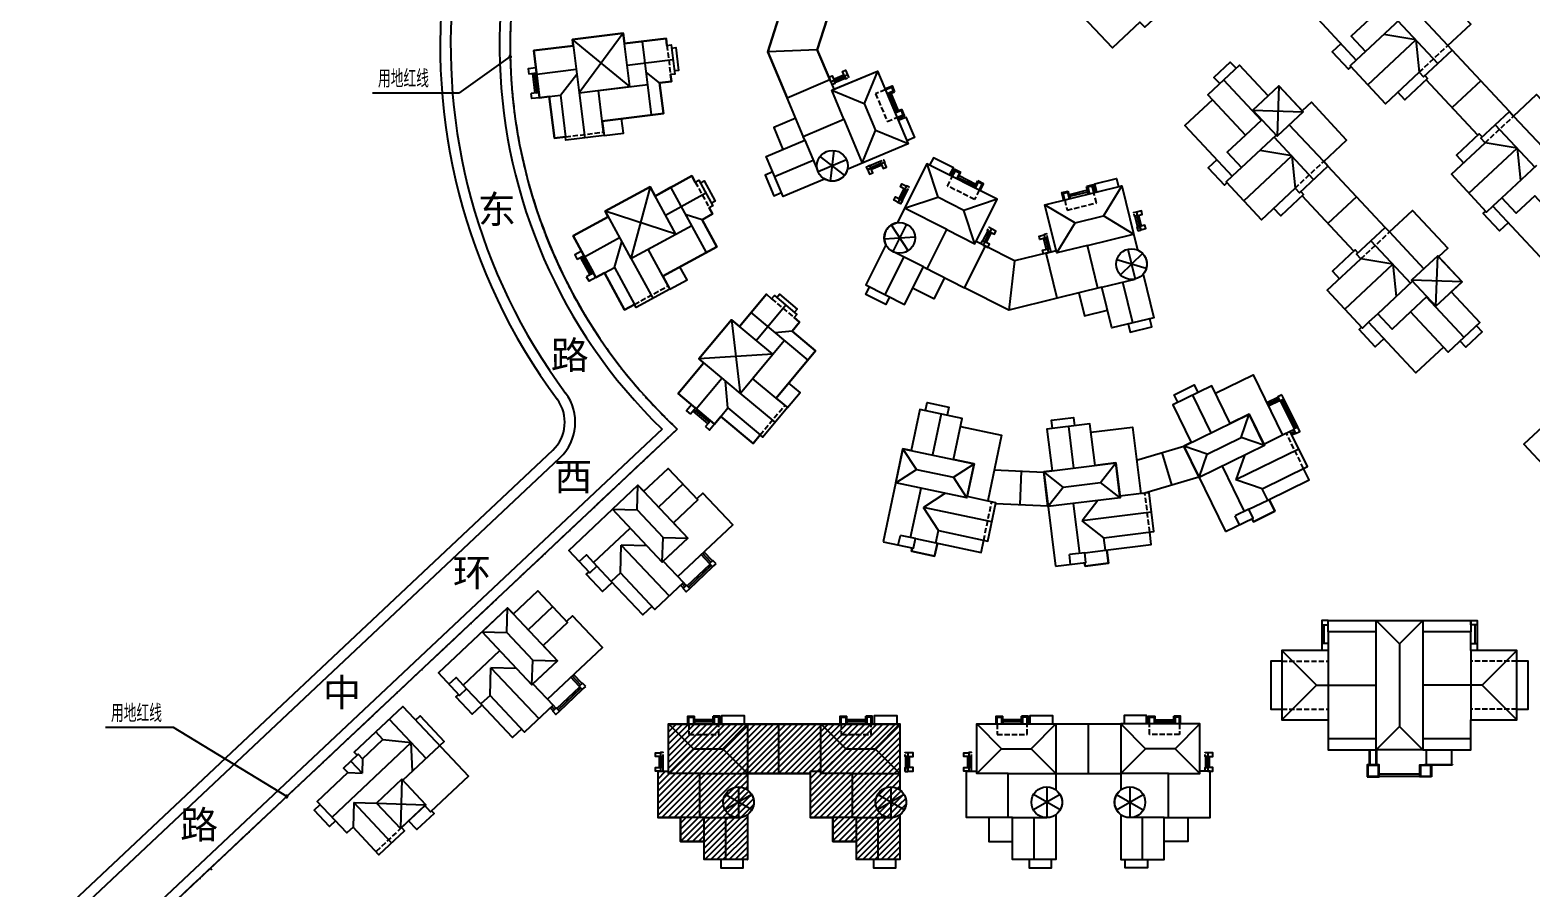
# Model space of a CAD drawing. Extents: x -34815 to 81416, y -425322 to 67478.
# Drawn here: x 878 to 3537, y -247275 to -245754 of the extents above; entities that cross this region are included whole.
import ezdxf

# ---------------------------------------------------------------- set-up
doc = ezdxf.new("R2010")
doc.units = 0
doc.header["$LTSCALE"] = 1000
doc.header["$MEASUREMENT"] = 0
doc.linetypes.add('DASH', pattern=[0.35, 0.25, -0.1])
doc.linetypes.add('DOTE', pattern=[2.42, 2, -0.2, 0.02, -0.2])
doc.layers.add('WALL', color=2, linetype='Continuous', lineweight=25)
doc.layers.add('坯担层', color=7, linetype='Continuous')
doc.styles.add('_TCH_DIM', font='SIMPLEX', dxfattribs={"bigfont": 'GBCBIG'})
doc.styles.add('宋体', font='', dxfattribs={"width": 0.666667})
doc.styles.get('宋体').set_extended_font_data('SimSun')

# ---------------------------------------------------------------- blocks, each defined once
blk = doc.blocks.new('jhjuuoiuo')
at = {"color": 9, "linetype": 'Continuous'}
for p, q in [((258461, 412042), (251125, 406834)), ((251125, 406834), (238761, 406834)), ((280205, 358737), (186885, 271013)), ((282367, 358774), (190174, 272057)), ((164271, 259360), (265568, 354650)), ((164555, 261687), (264540, 355743)), ((210303, 316067), (200571, 316067)), ((226494, 306219), (210303, 316067)), ((215569, 295939), (215794, 295700))]:
    blk.add_line(p, q, dxfattribs=at)
at = {"color": 1, "linetype": 'DOTE', "ltscale": 2}
blk.add_line((179160, 261687), (282367, 358774), dxfattribs=at)
at = {"color": 9, "linetype": 'Continuous'}
for centre, radius, start, end in [((333443, 413686), 85000, 129.54374, 216.58302), ((333443, 413686), 83500, 132.37273, 216.58302), ((333431, 413690), 74988, 134.50457, 227.08205), ((333458, 413679), 76515, 137.9494, 225.89447), ((258461, 412042), 150, 35.37446, 215.37446), ((258461, 412042), 150, 215.37446, 35.37446), ((332916, 413273), 74339, 199.74021, 209.08377), ((260772, 359749), 5500, 313.25, 36.58302), ((260772, 359749), 7000, 313.25, 36.58302), ((226494, 306219), 150, 148.68954, 328.68954), ((226494, 306219), 150, 328.68954, 148.68954)]:
    blk.add_arc(centre, radius, start, end, dxfattribs=at)
at = {"color": 1, "linetype": 'DOTE', "ltscale": 2}
for centre, radius, start, end in [((333031, 413772), 74579, 156.63627, 180.31177), ((332645, 413560), 74192, 180.15001, 197.61149), ((328612, 411871), 69838, 197.29172, 203.83922), ((333289, 413571), 74804, 203.58197, 227.09894)]:
    blk.add_arc(centre, radius, start, end, dxfattribs=at)
at = {"layer": 'WALL', "color": 5}
for p, q in [((297458, 419481), (295304, 412716)), ((303795, 417464), (302385, 413035)), ((302385, 413035), (295304, 412716)), ((295304, 412716), (298058, 406172)), ((302385, 413035), (304187, 408751)), ((306259, 409242), (305976, 409915)), ((310991, 409985), (309095, 405337)), ((262230, 409691), (261129, 409555)), ((262230, 409691), (262572, 406912)), ((306185, 409417), (304710, 408797)), ((306290, 409169), (304815, 408548)), ((306394, 408920), (304920, 408299)), ((262572, 406912), (261470, 406776)), ((304446, 407232), (309095, 405337)), ((312426, 406575), (313449, 407005)), ((313473, 404086), (314496, 404517)), ((308828, 396816), (310724, 401465)), ((315373, 399570), (310724, 401465)), ((311397, 397029), (309922, 396409)), ((311501, 396780), (310027, 396160)), ((311606, 396531), (310131, 395911)), ((311533, 396707), (311816, 396034)), ((318043, 396711), (319619, 391945)), ((322420, 394509), (322919, 395501)), ((314756, 393160), (314037, 391731)), ((314926, 393074), (314274, 393403)), ((314997, 393038), (314278, 391609)), ((315239, 392917), (314519, 391488)), ((324832, 393296), (325331, 394287)), ((338554, 391739), (338290, 392817)), ((341177, 392382), (340913, 393460)), ((345936, 393548), (343333, 389255)), ((314852, 390369), (319619, 391945)), ((328138, 391633), (323371, 390057)), ((334961, 390859), (339253, 388255)), ((324946, 385290), (323371, 390057)), ((347626, 386652), (343333, 389255)), ((347820, 389222), (348200, 387668)), ((348082, 389286), (348463, 387732)), ((348160, 389305), (348869, 389479)), ((348344, 389350), (348725, 387796)), ((326762, 387119), (326043, 385690)), ((327003, 386998), (326284, 385569)), ((327245, 386876), (326526, 385447)), ((327075, 386962), (327727, 386634)), ((336650, 383963), (339253, 388255)), ((334950, 386069), (334241, 385895)), ((334766, 386023), (335146, 384469)), ((335028, 386088), (335409, 384534)), ((335290, 386152), (335671, 384598)), ((269032, 383559), (268057, 383028)), ((269032, 383559), (270372, 381101)), ((270372, 381101), (269397, 380570)), ((368290, 363299), (366700, 362522)), ((368408, 363057), (366818, 362279)), ((368527, 362814), (366937, 362037)), ((370638, 358793), (368659, 362840)), ((370880, 358911), (368902, 362958)), ((371123, 359030), (369144, 363077)), ((284968, 361762), (284257, 360909)), ((284968, 361762), (287118, 359968)), ((287118, 359968), (286407, 359116)), ((370547, 358682), (370035, 358431)), ((370158, 358180), (370670, 358430)), ((370547, 358682), (370789, 358187)), ((370277, 357937), (370789, 358187)), ((274231, 338223), (274352, 342181)), ((274352, 342181), (281204, 334898)), ((278027, 342069), (274352, 342181)), ((287378, 339923), (286165, 341213)), ((283767, 336348), (287048, 339435)), ((283952, 336151), (287233, 339238)), ((284137, 335955), (287418, 339041)), ((286985, 339553), (285772, 340843)), ((287181, 339738), (285968, 341028)), ((282843, 336440), (283234, 336025)), ((283040, 336625), (283430, 336210)), ((283634, 336401), (283234, 336025)), ((283634, 336401), (283244, 336817)), ((255586, 320682), (255707, 324640)), ((255707, 324640), (262559, 317356)), ((259382, 324528), (255707, 324640)), ((265122, 318806), (268403, 321893)), ((268339, 322012), (267126, 323301)), ((268536, 322197), (267323, 323486)), ((268733, 322382), (267520, 323671)), ((265307, 318610), (268588, 321696)), ((265492, 318413), (268773, 321500)), ((264198, 318898), (264588, 318483)), ((264394, 319083), (264785, 318668)), ((264989, 318860), (264588, 318483)), ((264989, 318860), (264598, 319275)), ((284810, 316587), (284810, 317697)), ((287510, 316587), (287510, 317697)), ((306610, 316587), (306610, 317697)), ((309310, 316587), (309310, 317697)), ((328910, 316587), (328910, 317697)), ((331610, 316587), (331610, 317697)), ((350710, 316587), (350710, 317697)), ((353410, 316587), (353410, 317697)), ((281110, 316587), (284660, 313037)), ((292410, 316587), (288860, 313037)), ((302910, 316587), (306460, 313037)), ((314210, 316587), (310660, 313037)), ((325210, 316587), (328760, 313037)), ((336510, 316587), (332960, 313037)), ((345810, 316587), (349360, 313037)), ((357110, 316587), (353560, 313037)), ((279960, 311937), (279230, 311937)), ((279770, 311937), (279770, 310337)), ((280040, 311937), (280040, 310337)), ((280310, 311937), (280310, 310337)), ((281110, 309487), (284660, 313037)), ((292410, 309487), (288860, 313037)), ((302910, 309487), (306460, 313037)), ((314210, 309487), (310660, 313037)), ((315010, 311937), (315010, 310337)), ((315280, 311937), (315280, 310337)), ((315360, 311937), (316090, 311937)), ((315550, 311937), (315550, 310337)), ((324060, 311937), (323330, 311937)), ((323870, 311937), (323870, 310337)), ((324140, 311937), (324140, 310337)), ((324410, 311937), (324410, 310337)), ((325210, 309487), (328760, 313037)), ((336510, 309487), (332960, 313037)), ((345810, 309487), (349360, 313037)), ((357110, 309487), (353560, 313037)), ((357910, 311937), (357910, 310337)), ((358180, 311937), (358180, 310337)), ((358260, 311937), (358990, 311937)), ((358450, 311937), (358450, 310337)), ((381375, 310737), (381375, 312887)), ((381495, 310737), (381495, 312887)), ((382315, 310737), (382315, 312887)), ((382435, 310737), (382435, 312887)), ((382760, 309437), (388560, 309437)), ((382760, 309137), (388560, 309137)), ((389235, 310797), (393235, 310797)), ((389235, 310737), (393235, 310737)), ((236089, 305359), (235981, 301825)), ((241502, 299605), (236089, 305359)), ((236089, 305359), (239340, 305260))]:
    blk.add_line(p, q, dxfattribs=at)
for points in [[(336962, 419698), (331910, 425105), (336733, 429611), (336118, 430269), (340210, 434092), (340825, 433434), (344113, 436506), (349165, 431099), (347850, 429870), (351195, 426290), (349660, 424856), (353756, 420472), (349226, 416239), (348543, 416970), (344597, 413283), (337839, 420517), (336962, 419698), (331910, 425105)], [(378612, 410713), (383664, 405305), (388487, 409811), (389101, 409154), (393193, 412977), (392579, 413634), (395867, 416706), (390815, 422114), (389500, 420885), (386155, 424465), (384620, 423032), (380524, 427416), (375994, 423183), (376676, 422452), (372731, 418766), (379489, 411532), (378612, 410713), (383664, 405305)], [(376676, 422452), (381387, 417411), (378756, 414953), (380805, 412761), (379489, 411532)], [(298058, 406172), (295305, 412716), (297458, 419481)], [(392579, 413634), (387664, 418895)], [(304187, 408751), (302385, 413035), (303795, 417464)], [(380805, 412761), (385773, 417403)], [(391147, 411065), (385481, 417130)], [(277390, 414224), (274810, 413907), (274627, 415396), (267381, 414505), (267491, 413612), (261834, 412917), (262664, 406167)], [(280886, 413657), (280765, 414639), (274810, 413907), (274627, 415396), (267381, 414505), (267491, 413612), (261834, 412917), (262664, 406167), (264053, 406338), (264785, 400383), (266373, 400578)], [(266373, 400578), (264785, 400383), (264053, 406338), (262664, 406167), (261834, 412917), (267491, 413612), (267381, 414505), (274627, 415396), (274810, 413907), (280765, 414639), (280886, 413657), (281481, 413730), (281996, 409541), (281401, 409468), (281522, 408486), (279834, 408278), (280371, 403911), (271637, 402837), (271893, 400753), (266434, 400082), (266373, 400578)], [(275566, 407754), (267381, 414505)], [(274627, 415396), (268321, 406863)], [(278684, 403704), (277390, 414224)], [(381138, 408009), (388007, 414426)], [(388007, 414426), (383435, 415218)], [(388007, 414426), (388487, 409811)], [(281538, 413273), (282143, 413348), (282546, 410072), (281940, 409998)], [(302385, 413035), (295305, 412716)], [(377298, 413877), (376056, 412717), (378377, 410232), (378742, 410574)], [(401386, 404208), (393193, 412977)], [(262139, 410435), (261037, 410300), (261129, 409555)], [(262249, 409542), (267906, 410237)], [(275188, 410830), (281739, 411636)], [(360856, 394123), (365908, 388716), (370731, 393222), (371345, 392564), (375437, 396387), (374823, 397045), (378111, 400117), (373059, 405524), (371744, 404295), (368399, 407876), (366864, 406442), (362768, 410826), (358238, 406594), (358920, 405863), (354974, 402177), (361733, 394943), (360856, 394123), (365908, 388716)], [(362286, 410376), (361466, 411253), (359128, 409068), (359947, 408191)], [(261665, 409621), (262006, 406842)], [(261933, 409654), (262274, 406875), (262572, 406912)], [(265641, 406533), (267992, 409543)], [(271637, 402837), (271100, 407204), (278147, 408071)], [(271832, 401249), (271637, 402837), (280371, 403911), (279834, 408278), (281522, 408486), (281401, 409468)], [(279834, 408278), (277940, 409758)], [(312057, 407451), (313080, 407881), (313449, 407005)], [(312115, 407312), (313000, 407685), (313252, 407086), (312367, 406713)], [(360503, 408710), (365896, 402938)], [(368399, 407876), (368154, 400667)], [(389291, 409331), (389694, 408900), (386442, 405862), (385425, 406951)], [(396891, 400816), (389504, 408723)], [(397289, 408592), (393198, 404769)], [(262664, 406167), (261562, 406032), (261470, 406776)], [(264053, 406338), (265641, 406533), (266373, 400578)], [(269164, 400418), (268371, 406869)], [(313473, 404086), (313749, 404203), (312702, 406691), (312426, 406575)], [(313998, 404307), (312951, 406796)], [(358920, 405863), (363631, 400821), (361000, 398363), (363048, 396171), (361733, 394943)], [(398137, 389814), (393085, 395222), (397908, 399727), (397294, 400385), (401386, 404208), (402000, 403550), (405288, 406623), (410340, 401215), (409025, 399986), (412370, 396406), (410836, 394972), (414932, 390588), (410401, 386355), (409719, 387086), (405773, 383400), (399014, 390634), (398137, 389814), (393085, 395222)], [(313783, 403349), (314668, 403721), (314416, 404320), (313531, 403948)], [(313841, 403211), (314864, 403641), (314496, 404517)], [(364672, 404394), (371880, 404149)], [(402000, 403550), (406915, 398289)], [(271893, 400753), (274662, 401093), (274406, 403178)], [(363631, 400821), (365969, 403006)], [(374823, 397045), (369907, 402306)], [(399340, 402297), (405006, 396232)], [(363048, 396171), (368017, 400814)], [(373391, 394476), (367725, 400541)], [(397484, 400562), (397081, 400993), (393829, 397955), (394846, 396867)], [(402480, 398935), (397908, 399727)], [(359542, 397288), (358299, 396128), (360621, 393643), (360986, 393984)], [(363382, 391420), (370251, 397837)], [(370251, 397837), (365679, 398629)], [(370251, 397837), (370731, 393222)], [(395611, 392518), (402480, 398935)], [(402480, 398935), (402960, 394320)], [(284920, 394109), (284447, 394979), (279178, 392107), (278460, 393424), (272051, 389931), (272481, 389141), (267476, 386413), (270730, 380442), (271960, 381112), (274831, 375844), (276236, 376610)], [(276236, 376610), (274831, 375844), (271960, 381112), (270730, 380442), (267476, 386413), (272481, 389141), (272051, 389931), (278460, 393424), (279178, 392107), (284447, 394979), (284920, 394109), (285447, 394397), (287467, 390691), (286940, 390404), (287414, 389535), (285921, 388721), (288027, 384858), (280300, 380646), (281305, 378803), (276475, 376171), (276236, 376610)], [(321572, 394936), (322071, 395928), (322919, 395501)], [(321706, 394869), (322137, 395726), (322718, 395434), (322286, 394577)], [(322677, 395018), (325089, 393805)], [(383629, 387619), (375437, 396387)], [(400329, 391862), (405298, 396505)], [(281461, 393352), (279178, 392107), (278460, 393424), (272051, 389931), (272481, 389141), (267476, 386413), (270730, 380442)], [(278460, 393424), (275735, 383170)], [(286534, 384044), (281461, 393352)], [(285667, 393993), (286203, 394285), (287782, 391387), (287247, 391095)], [(322420, 394509), (322555, 394777), (324967, 393564), (324832, 393296)], [(325547, 392936), (325978, 393794), (325398, 394086), (324966, 393228)], [(325681, 392869), (326180, 393860), (325331, 394287)], [(337632, 391513), (337368, 392591), (338290, 392817)], [(341041, 392935), (338419, 392293)], [(341177, 392382), (341105, 392673), (338483, 392031), (338554, 391739)], [(342100, 392608), (341835, 393686), (340913, 393460)], [(341954, 392572), (341725, 393504), (341094, 393350), (341323, 392417)], [(371535, 392742), (371938, 392311), (368686, 389273), (367669, 390361)], [(280662, 389385), (286457, 392544)], [(337777, 391549), (337549, 392481), (338180, 392636), (338409, 391703)], [(379135, 384226), (371748, 392133)], [(379533, 392003), (375441, 388180)], [(409719, 387086), (405008, 392128), (402377, 389670), (400329, 391862), (399014, 390634)], [(282145, 386663), (272051, 389931)], [(281065, 379242), (280300, 380646), (288027, 384858), (285921, 388721), (287414, 389535), (286940, 390404)], [(285921, 388721), (283615, 389400)], [(380381, 373225), (375329, 378632), (380152, 383138), (379537, 383796), (383629, 387619), (384244, 386961), (387532, 390033), (392584, 384626), (391269, 383397), (394614, 379817), (393079, 378383), (397175, 373999), (392645, 369766), (391962, 370497), (388017, 366810), (381258, 374044), (380381, 373225), (375329, 378632)], [(401206, 388288), (399963, 387127), (397642, 389612), (398008, 389953)], [(280300, 380646), (278194, 384510), (284428, 387908)], [(384244, 386961), (389159, 381700)], [(268673, 384218), (267698, 383687), (268057, 383028)], [(269103, 383428), (274108, 386155)], [(273365, 381878), (274443, 385541)], [(335110, 383946), (330596, 382840), (326444, 384929)], [(379727, 383973), (379325, 384404), (376073, 381366), (377090, 380278)], [(381583, 385707), (387250, 379642)], [(268531, 383287), (269871, 380828)], [(268768, 383416), (270108, 380957), (270372, 381101)], [(278890, 377487), (275779, 383194)], [(281305, 378803), (283754, 380138), (282749, 381982)], [(330596, 382840), (329797, 375797)], [(377855, 375929), (384724, 382346)], [(384724, 382346), (380152, 383138)], [(384724, 382346), (385204, 377731)], [(390887, 376335), (391132, 383543)], [(270730, 380442), (269756, 379911), (269397, 380570)], [(271960, 381112), (273365, 381878), (276236, 376610)], [(382573, 375273), (387542, 379915)], [(394614, 379817), (387405, 380061)], [(295862, 377416), (295102, 378050), (291259, 373443), (290107, 374403), (285432, 368797), (286123, 368221), (282472, 363843), (287694, 359488), (288591, 360563), (293199, 356720), (294223, 357949)], [(294223, 357949), (293199, 356720), (288591, 360563), (287694, 359488), (282472, 363843), (286123, 368221), (285432, 368797), (290107, 374403), (291259, 373443), (295102, 378050), (295862, 377416), (296247, 377877), (299487, 375174), (299103, 374714), (299863, 374079), (298775, 372774), (302154, 369956), (296517, 363198), (298130, 361853), (294607, 357629), (294223, 357949)], [(296600, 377583), (296990, 378051), (299525, 375937), (299134, 375469)], [(336692, 377487), (329797, 375797), (323455, 378988)], [(387252, 375539), (389590, 377723)], [(394910, 371882), (389517, 377655)], [(293640, 371457), (297867, 376526)], [(391962, 370497), (387252, 375539), (384621, 373081), (382573, 375273), (381258, 374044)], [(292924, 375439), (291259, 373443), (290107, 374403), (285432, 368797), (286123, 368221), (282472, 363843), (287694, 359488)], [(290107, 374403), (291345, 363865)], [(301065, 368650), (292924, 375439)], [(297746, 362173), (296517, 363198), (302154, 369956), (298775, 372774), (299863, 374079), (299103, 374714)], [(383449, 371699), (382207, 370538), (379886, 373022), (380251, 373364)], [(396693, 373548), (397512, 372671), (395174, 370487), (394355, 371364)], [(296517, 363198), (293138, 366016), (297686, 371468)], [(298775, 372774), (296380, 372557)], [(296020, 369472), (285432, 368797)], [(285083, 361666), (288734, 366043)], [(289616, 361792), (289271, 365595)], [(298130, 361853), (299917, 363995), (298304, 365340)], [(360783, 344113), (364736, 346046), (364121, 347303), (366816, 348621), (366026, 350238), (372494, 353400), (370035, 358431), (369029, 357939), (366262, 356587), (364154, 360899), (361458, 359582), (358823, 364972), (353253, 362249), (355888, 356859), (354810, 356332), (360783, 344113)], [(353972, 362600), (353445, 363678), (356320, 365084), (356847, 364006)], [(359350, 363894), (364741, 366529), (368957, 357904)], [(409329, 348540), (414381, 343133), (419203, 347638), (419818, 346981), (423910, 350804), (423295, 351461), (426584, 354533), (421532, 359941), (420216, 358712), (416871, 362292), (415337, 360859), (411241, 365243), (406710, 361010), (407393, 360280), (403447, 356593), (410206, 349359), (409329, 348540), (414381, 343133)], [(296369, 359741), (291377, 363904)], [(356038, 363610), (358673, 358220)], [(284392, 362242), (283681, 361390), (284257, 360909)], [(284603, 361324), (286753, 359531)], [(284776, 361531), (286926, 359738), (287118, 359968)], [(288591, 360563), (289616, 361792), (294223, 357949)], [(311830, 342651), (316135, 341740), (316424, 343110), (319359, 342489), (319732, 344250), (326776, 342759), (327936, 348238), (326840, 348469), (323827, 349107), (324820, 353803), (321885, 354424), (323128, 360294), (317062, 361578), (315820, 355708), (314646, 355956), (311830, 342651)], [(317845, 361412), (318093, 362586), (321224, 361924), (320975, 360750)], [(320095, 360936), (318853, 355066)], [(366350, 356407), (363006, 357555), (364154, 360899)], [(287694, 359488), (286983, 358636), (286407, 359116)], [(322879, 359120), (328749, 357878), (326762, 348486)], [(336446, 339146), (340813, 339686), (340641, 341076), (343618, 341444), (343397, 343230), (350543, 344114), (349856, 349672), (348744, 349534), (345687, 349156), (345098, 353920), (342121, 353552), (341384, 359506), (335231, 358745), (335968, 352791), (334777, 352643), (336446, 339146)], [(336025, 358844), (335878, 360034), (339054, 360427), (339201, 359236)], [(338308, 359126), (339044, 353171)], [(341532, 358315), (347486, 359052), (348665, 349525)], [(348072, 354312), (354818, 356317)], [(357006, 351840), (358154, 355184), (354810, 356332)], [(358154, 355184), (363006, 357555)], [(313610, 351065), (316574, 352993), (314646, 355956)], [(353104, 350800), (351737, 355401)], [(371265, 355916), (362281, 351524)], [(363475, 355002), (362281, 351524)], [(281806, 345350), (283862, 343165), (280366, 339876), (283244, 336817), (279165, 332979), (274231, 338223), (272920, 336990), (270865, 339175), (269845, 338216), (266830, 341420), (276736, 350739), (277558, 349865), (281054, 353154), (285302, 348639), (281806, 345350)], [(316574, 352993), (321857, 351875)], [(323785, 348911), (321857, 351875), (324820, 353803)], [(327702, 352929), (334779, 352627)], [(331544, 352765), (331339, 347969)], [(335390, 347681), (337565, 350469), (334777, 352643)], [(345712, 348958), (342924, 351132), (345098, 353920)], [(348919, 349556), (356955, 351944)], [(363492, 346996), (360330, 353465)], [(366816, 348621), (372746, 351520), (371955, 353137)], [(273094, 347313), (276628, 347205), (276736, 350739)], [(283178, 350897), (279682, 347607)], [(315740, 343255), (317230, 350299)], [(337565, 350469), (342924, 351132)], [(366026, 350238), (362281, 351524)], [(282421, 337691), (290288, 345091), (286039, 349607), (285165, 348784)], [(320654, 349574), (317573, 347569)], [(327910, 348116), (335376, 347797)], [(339946, 340990), (339062, 348135)], [(342536, 348565), (340275, 345666)], [(367005, 348713), (367839, 347006), (364785, 345513), (364565, 345962)], [(364565, 345962), (364785, 345513), (367839, 347006), (367005, 348713)], [(276628, 347205), (280328, 343272)], [(327356, 345498), (317573, 347569)], [(319732, 344250), (317573, 347569)], [(350199, 346893), (340275, 345666)], [(343397, 343230), (340275, 345666)], [(364121, 347303), (362145, 346337)], [(362760, 345080), (362145, 346337)], [(270385, 339685), (275629, 344618)], [(313982, 342195), (314272, 343565)], [(316424, 343110), (314272, 343565)], [(343618, 341444), (350168, 342254), (349947, 344041)], [(280220, 339739), (280328, 343272), (283862, 343165)], [(319565, 342445), (319172, 340586), (315845, 341290), (315949, 341779)], [(315949, 341779), (315845, 341290), (319172, 340586), (319565, 342445)], [(319359, 342489), (325816, 341122), (326189, 342883)], [(343827, 341470), (344060, 339584), (340686, 339167), (340624, 339663)], [(340624, 339663), (340686, 339167), (344060, 339584), (343827, 341470)], [(268338, 339818), (269357, 340777), (270865, 339175)], [(340641, 341076), (338458, 340806)], [(338630, 339416), (338458, 340806)], [(269715, 338354), (269351, 338011), (271681, 335535), (273064, 336837)], [(278754, 333416), (277443, 332183), (272920, 336990)], [(263161, 327808), (265216, 325623), (261720, 322334), (264598, 319275), (260520, 315438), (255586, 320682), (254275, 319448), (252219, 321633), (251200, 320674), (248185, 323879), (258090, 333198), (258912, 332324), (262408, 335613), (266657, 331097), (263161, 327808)], [(254448, 329772), (257982, 329664), (258090, 333198)], [(264533, 333355), (261037, 330066)], [(263776, 320149), (271642, 327549), (267394, 332065), (266520, 331243)], [(374560, 330787), (374560, 328087)], [(374860, 330787), (374860, 328087)], [(375460, 329787), (375460, 331387), (382335, 331387)], [(382335, 331387), (385660, 328062), (388985, 331387)], [(388985, 331387), (395860, 331387), (395860, 329787)], [(396460, 330787), (396460, 328087)], [(396760, 330787), (396760, 328087)], [(257982, 329664), (261683, 325731)], [(382335, 329787), (375460, 329787), (375460, 327087), (368860, 327087), (368860, 317187), (375460, 317187), (375460, 314487), (382335, 314487)], [(388985, 314487), (395860, 314487), (395860, 317187), (402460, 317187), (402460, 327087), (395860, 327087), (395860, 329787), (388985, 329787)], [(251740, 322143), (256984, 327077)], [(368860, 317187), (373810, 322137), (368860, 327087)], [(375460, 328087), (374560, 328087), (374560, 327087)], [(375460, 327087), (375460, 317187)], [(385660, 328062), (385660, 316212)], [(395860, 328087), (396760, 328087), (396760, 327087)], [(395860, 327087), (395860, 317187)], [(402460, 317187), (397510, 322137), (402460, 327087)], [(261575, 322197), (261683, 325731), (265216, 325623)], [(368860, 325587), (367260, 325587), (367260, 318687), (368860, 318687)], [(402460, 318687), (404060, 318687), (404060, 325587), (402460, 325587)], [(249692, 322276), (250712, 323236), (252219, 321633)], [(373810, 322137), (382335, 322137)], [(397510, 322137), (388985, 322137)], [(251070, 320812), (250705, 320470), (253035, 317993), (254419, 319295)], [(235981, 301825), (235107, 301003), (230858, 305519), (235228, 309630), (234612, 310286), (236724, 312273), (237341, 311617), (240254, 314358), (239226, 315451), (243086, 319082), (252474, 309104), (247084, 304033), (246262, 304907), (242912, 301755), (243323, 301318), (239681, 297892), (235981, 301825)], [(244936, 317116), (245593, 317733), (249019, 314092), (248363, 313474)], [(260108, 315875), (258797, 314641), (254275, 319448)], [(283860, 316587), (283860, 317697), (284810, 317697)], [(288460, 316587), (288460, 317697), (287510, 317697)], [(305660, 316587), (305660, 317697), (306610, 317697)], [(310260, 316587), (310260, 317697), (309310, 317697)], [(327960, 316587), (327960, 317697), (328910, 317697)], [(332560, 316587), (332560, 317697), (331610, 317697)], [(349760, 316587), (349760, 317697), (350710, 317697)], [(354360, 316587), (354360, 317697), (353410, 317697)], [(236571, 312129), (236160, 312566), (239226, 315451)], [(241156, 317266), (246432, 311658)], [(284010, 316587), (284010, 317547), (284660, 317547), (284660, 316587)], [(287510, 317157), (284810, 317157)], [(287510, 316587), (287510, 316887), (284810, 316887), (284810, 316587)], [(288310, 316587), (288310, 317547), (287660, 317547), (287660, 316587)], [(292410, 316587), (302910, 316587)], [(296910, 309487), (296910, 316587)], [(305810, 316587), (305810, 317547), (306460, 317547), (306460, 316587)], [(309310, 317157), (306610, 317157)], [(309310, 316587), (309310, 316887), (306610, 316887), (306610, 316587)], [(310110, 316587), (310110, 317547), (309460, 317547), (309460, 316587)], [(328110, 316587), (328110, 317547), (328760, 317547), (328760, 316587)], [(331610, 317157), (328910, 317157)], [(331610, 316587), (331610, 316887), (328910, 316887), (328910, 316587)], [(332410, 316587), (332410, 317547), (331760, 317547), (331760, 316587)], [(336510, 316587), (345810, 316587)], [(341160, 316587), (341160, 309487)], [(349910, 316587), (349910, 317547), (350560, 317547), (350560, 316587)], [(350710, 317157), (353410, 317157)], [(350710, 316587), (350710, 316887), (353410, 316887), (353410, 316587)], [(354210, 316587), (354210, 317547), (353560, 317547), (353560, 316587)], [(382335, 312887), (385660, 316212), (388985, 312887)], [(232983, 303261), (244308, 313916)], [(240254, 314358), (244308, 313916)], [(243119, 308541), (248363, 313474)], [(244502, 309842), (244308, 313916)], [(375460, 314487), (375460, 312887), (382335, 312887)], [(388985, 312887), (395860, 312887), (395860, 314487)], [(235668, 311279), (237278, 309568)], [(237341, 311617), (237278, 309568)], [(389535, 310797), (389535, 312887)], [(393135, 310797), (393135, 312887)], [(235228, 309630), (237278, 309568)], [(292410, 309487), (301410, 309487)], [(336510, 309487), (345810, 309487)], [(381160, 310637), (381060, 310737)], [(381160, 309137), (381060, 309037)], [(382660, 310637), (382760, 310737)], [(382660, 309137), (382760, 309037)], [(388660, 310637), (388560, 310737)], [(388660, 309137), (388560, 309037)], [(389235, 310797), (389235, 310737)], [(390160, 310637), (390260, 310737)], [(390160, 309137), (390260, 309037)], [(393235, 310797), (393235, 310737)], [(242982, 308686), (242766, 301618)], [(233459, 302755), (232592, 301939), (230399, 304270), (231266, 305085)], [(239340, 305260), (246408, 305044)], [(247223, 304164), (247565, 303799), (245089, 301470), (243924, 302708)]]:
    blk.add_lwpolyline(points, dxfattribs=at)
for points in [[(268321, 406863), (275566, 407754), (274627, 415396), (267381, 414505)], [(306123, 409565), (305976, 409915), (306436, 410109), (306720, 409436), (306259, 409242)], [(304187, 408751), (304040, 409101), (304501, 409295), (304784, 408622), (304323, 408428)], [(368399, 407876), (371880, 404149), (368154, 400667), (364672, 404394)], [(309733, 395570), (309880, 395219), (310341, 395413), (310058, 396086), (309597, 395892)], [(311668, 396384), (311816, 396034), (312276, 396228), (311993, 396900), (311533, 396707)], [(275735, 383170), (282145, 386663), (278460, 393424), (272051, 389931)], [(314613, 393232), (314274, 393403), (314499, 393849), (315151, 393521), (314926, 393074)], [(313669, 391356), (313330, 391527), (313555, 391973), (314207, 391645), (313982, 391198)], [(348499, 389388), (348869, 389479), (348750, 389964), (348041, 389791), (348160, 389305)], [(327388, 386805), (327727, 386634), (327952, 387080), (327300, 387409), (327075, 386962)], [(334610, 385985), (334241, 385895), (334122, 386381), (334831, 386554), (334950, 386069)], [(348999, 387349), (349368, 387439), (349249, 387925), (348540, 387751), (348659, 387265)], [(326444, 384929), (326783, 384758), (327008, 385205), (326356, 385533), (326131, 385086)], [(335110, 383946), (334741, 383855), (334622, 384341), (335331, 384515), (335450, 384029)], [(394614, 379817), (391132, 383543), (387405, 380061), (390887, 376335)], [(291345, 363865), (296020, 369472), (290107, 374403), (285432, 368797)], [(368850, 363679), (368248, 363385), (368542, 362783), (369144, 363077)], [(354810, 356332), (364154, 360899), (366350, 356407), (357006, 351840)], [(371123, 359030), (370521, 358735), (370815, 358134), (371417, 358428)], [(314646, 355956), (324820, 353803), (323785, 348911), (313610, 351065)], [(334777, 352643), (345098, 353920), (345712, 348958), (335390, 347681)], [(276736, 350739), (283862, 343165), (280220, 339739), (273094, 347313)], [(287906, 339501), (287447, 339989), (286959, 339529), (287418, 339041)], [(284137, 335955), (283678, 336443), (283190, 335983), (283649, 335495)], [(258090, 333198), (265216, 325623), (261575, 322197), (254448, 329772)], [(374560, 330787), (375460, 330787), (375460, 331387), (374560, 331387)], [(382335, 331387), (388985, 331387), (388985, 312887), (382335, 312887)], [(396760, 330787), (395860, 330787), (395860, 331387), (396760, 331387)], [(269261, 321959), (268802, 322447), (268314, 321988), (268773, 321500)], [(265492, 318413), (265033, 318901), (264545, 318442), (265004, 317954)], [(279610, 311937), (279230, 311937), (279230, 312437), (279960, 312437), (279960, 311937)], [(315710, 311937), (316090, 311937), (316090, 312437), (315360, 312437), (315360, 311937)], [(323710, 311937), (323330, 311937), (323330, 312437), (324060, 312437), (324060, 311937)], [(358610, 311937), (358990, 311937), (358990, 312437), (358260, 312437), (358260, 311937)], [(279610, 309837), (279230, 309837), (279230, 310337), (279960, 310337), (279960, 309837)], [(315710, 309837), (316090, 309837), (316090, 310337), (315360, 310337), (315360, 309837)], [(323710, 309837), (323330, 309837), (323330, 310337), (324060, 310337), (324060, 309837)], [(358610, 309837), (358990, 309837), (358990, 310337), (358260, 310337), (358260, 309837)], [(381060, 309037), (382760, 309037), (382760, 310737), (381060, 310737)], [(381160, 310637), (381160, 309137), (382660, 309137), (382660, 310637)], [(390260, 309037), (388560, 309037), (388560, 310737), (390260, 310737)], [(388660, 310637), (388660, 309137), (390160, 309137), (390160, 310637)], [(242982, 308686), (239340, 305260), (242766, 301618), (246408, 305044)]]:
    blk.add_lwpolyline(points, close=True, dxfattribs=at)
at = {"layer": 'WALL', "color": 5, "linetype": 'DASH', "ltscale": 3}
for points in [[(280886, 413657), (281401, 409468)], [(388487, 409811), (392579, 413634)], [(312115, 407312), (310733, 406731), (312400, 402767), (313783, 403349)], [(397908, 399727), (402000, 403550)], [(266373, 400578), (271832, 401249)], [(370731, 393222), (374823, 397045)], [(325547, 392936), (324873, 391596), (321032, 393529), (321706, 394869)], [(284920, 394109), (286940, 390404)], [(337777, 391549), (338134, 390092), (342311, 391115), (341954, 392572)], [(380152, 383138), (384244, 386961)], [(276236, 376610), (281065, 379242)], [(295862, 377416), (299103, 374714)], [(294223, 357949), (297746, 362173)], [(371955, 353137), (369496, 358168)], [(326189, 342883), (327349, 348362)], [(349947, 344041), (349260, 349598)], [(368860, 325587), (375460, 325587)], [(402460, 325587), (395860, 325587)], [(368860, 318687), (375460, 318687)], [(402460, 318687), (395860, 318687)], [(284010, 316587), (284010, 315087), (288310, 315087), (288310, 316587)], [(305810, 316587), (305810, 315087), (310110, 315087), (310110, 316587)], [(328110, 316587), (328110, 315087), (332410, 315087), (332410, 316587)], [(354210, 316587), (354210, 315087), (349910, 315087), (349910, 316587)], [(242912, 301755), (239270, 298329)]]:
    blk.add_lwpolyline(points, dxfattribs=at)
at = {"layer": 'WALL', "color": 5}
for points in [[(315373, 399570), (306685, 395915, -0.2771533), (305101, 394296, -0.2016051), (303413, 394538), (297491, 392047), (295086, 397762), (300617, 400088), (298058, 406172), (304187, 408751), (304769, 407368), (310991, 409986), (315373, 399570)], [(300384, 400641), (306191, 403084), (304446, 407232), (310991, 409985), (315373, 399570), (306685, 395915, -0.5070926), (303413, 394538), (297491, 392047), (295086, 397762), (300617, 400088), (300384, 400641)], [(297491, 392047), (295086, 397762), (300617, 400088), (298058, 406172), (304187, 408751), (304769, 407368), (310991, 409985), (315373, 399570), (306685, 395915, -0.5070926), (303413, 394538), (297491, 392047)], [(318095, 381685), (320927, 387313), (324946, 385290), (328138, 391633), (318043, 396711), (313807, 388292, 0.5070926), (312212, 385121), (309324, 379381), (314862, 376595), (317559, 381955), (318095, 381685)], [(309324, 379381), (314862, 376595), (317559, 381955), (323455, 378988), (326444, 384929), (325104, 385603), (328138, 391633), (318043, 396711), (313807, 388292, 0.5070926), (312212, 385121), (309324, 379381)], [(342520, 378914), (341021, 385034), (336650, 383963), (334961, 390859), (345936, 393548), (348179, 384393, -0.5070926), (349024, 380946), (350553, 374705), (344531, 373230), (343103, 379057), (342520, 378914)], [(350553, 374705), (344531, 373230), (343103, 379057), (336692, 377487), (335110, 383946), (336567, 384303), (334961, 390859), (345936, 393548), (348179, 384393, -0.5070926), (349024, 380946), (350553, 374705)], [(292410, 297187), (286210, 297187), (286210, 303187), (279610, 303187), (279610, 309837), (281110, 309837), (281110, 316587), (292410, 316587), (292410, 307161, -0.5070926), (292410, 303612), (292410, 297187)], [(285610, 303187), (285610, 309487), (281110, 309487), (281110, 316587), (292410, 316587), (292410, 307161, -0.5070926), (292410, 303612), (292410, 297187), (286210, 297187), (286210, 303187), (285610, 303187)], [(314210, 297187), (308010, 297187), (308010, 303187), (301410, 303187), (301410, 309837), (302910, 309837), (302910, 316587), (314210, 316587), (314210, 307161, -0.5070926), (314210, 303612), (314210, 297187)], [(307410, 303187), (307410, 309487), (302910, 309487), (302910, 316587), (314210, 316587), (314210, 307161, -0.5070926), (314210, 303612), (314210, 297187), (308010, 297187), (308010, 303187), (307410, 303187)], [(336510, 297187), (330310, 297187), (330310, 303187), (323710, 303187), (323710, 309837), (325210, 309837), (325210, 316587), (336510, 316587), (336510, 307161, -0.5070926), (336510, 303612), (336510, 297187)], [(329710, 303187), (329710, 309487), (325210, 309487), (325210, 316587), (336510, 316587), (336510, 307161, -0.5070926), (336510, 303612), (336510, 297187), (330310, 297187), (330310, 303187), (329710, 303187)], [(352610, 303187), (352610, 309487), (357110, 309487), (357110, 316587), (345810, 316587), (345810, 307161, 0.5070926), (345810, 303612), (345810, 297187), (352010, 297187), (352010, 303187), (352610, 303187)], [(345810, 297187), (352010, 297187), (352010, 303187), (358610, 303187), (358610, 309837), (357110, 309837), (357110, 316587), (345810, 316587), (345810, 307161, 0.5070926), (345810, 303612), (345810, 297187)]]:
    blk.add_lwpolyline(points, format="xyb", dxfattribs=at)
for points in [[(295086, 397762), (300617, 400088), (298058, 406172), (304187, 408751), (304769, 407368), (310991, 409985), (315373, 399570), (306685, 395915, -0.5070926), (303413, 394538), (297491, 392047)], [(314862, 376595), (317559, 381955), (323455, 378988), (326444, 384929), (325104, 385603), (328138, 391633), (318043, 396711), (313807, 388292, 0.5070926), (312212, 385121), (309324, 379381)], [(344531, 373230), (343103, 379057), (336692, 377487), (335110, 383946), (336567, 384303), (334961, 390859), (345936, 393548), (348179, 384393, -0.5070926), (349024, 380946), (350553, 374705)], [(286210, 297187), (286210, 303187), (279610, 303187), (279610, 309837), (281110, 309837), (281110, 316587), (292410, 316587), (292410, 307161, -0.5070926), (292410, 303612), (292410, 297187)], [(308010, 297187), (308010, 303187), (301410, 303187), (301410, 309837), (302910, 309837), (302910, 316587), (314210, 316587), (314210, 307161, -0.5070926), (314210, 303612), (314210, 297187)], [(330310, 297187), (330310, 303187), (323710, 303187), (323710, 309837), (325210, 309837), (325210, 316587), (336510, 316587), (336510, 307161, -0.5070926), (336510, 303612), (336510, 297187)], [(352010, 297187), (352010, 303187), (358610, 303187), (358610, 309837), (357110, 309837), (357110, 316587), (345810, 316587), (345810, 307161, 0.5070926), (345810, 303612), (345810, 297187)]]:
    blk.add_lwpolyline(points, format="xyb", close=True, dxfattribs=at)
at = {"layer": 'WALL', "color": 5, "flags": 128}
for points in [[(304478, 408059), (304939, 408253), (304784, 408622), (304323, 408428)], [(306875, 409067), (306921, 409087), (306766, 409456), (306259, 409242), (306414, 408874), (306690, 408990)], [(309095, 405337), (310724, 401465)], [(313954, 402942), (315060, 403408), (316301, 400458), (315195, 399993)], [(299299, 403222), (296165, 401904), (297483, 398770)], [(306191, 403084), (308828, 396816)], [(300617, 400088), (302517, 395572)], [(296289, 394904), (301819, 397231)], [(306573, 397278), (302517, 395572)], [(306298, 395095), (302792, 397754)], [(304270, 394242), (304820, 398608)], [(311838, 397269), (311884, 397288), (312039, 396920), (311533, 396707), (311377, 397075), (311654, 397192)], [(321312, 395067), (321851, 396139), (318992, 397577), (318453, 396505)], [(296017, 395549), (294911, 395084), (296152, 392134), (297258, 392600)], [(309442, 396261), (309396, 396241), (309551, 395873), (310058, 396086), (309903, 396455), (309626, 396338)], [(309442, 396261), (309903, 396455), (310058, 396086), (309597, 395892)], [(315508, 393341), (315530, 393386), (315173, 393566), (314926, 393074), (315283, 392895), (315418, 393163)], [(342382, 392677), (342097, 393843), (345205, 394604), (345490, 393439)], [(314339, 391019), (314317, 390974), (313960, 391154), (314207, 391645), (314564, 391465), (314429, 391197)], [(314339, 391019), (314564, 391465), (314207, 391645), (313982, 391198)], [(323371, 390057), (319619, 391945)], [(320927, 387313), (314852, 390369)], [(339253, 388255), (343333, 389255)], [(347652, 389695), (347640, 389744), (348029, 389839), (348160, 389305), (347771, 389210), (347700, 389501)], [(311974, 385996), (316367, 386248)], [(312963, 387961), (315378, 384283)], [(315159, 388087), (313182, 384157)], [(326942, 387588), (326965, 387633), (327322, 387453), (327075, 386962), (326718, 387142), (326852, 387410)], [(335220, 386649), (335208, 386698), (334819, 386603), (334950, 386069), (335339, 386164), (335267, 386455)], [(341021, 385034), (347626, 386652)], [(348271, 387170), (348152, 387656), (348540, 387751), (348659, 387265)], [(348271, 387170), (348283, 387122), (348671, 387217), (348540, 387751), (348152, 387656), (348223, 387364)], [(317559, 381955), (313182, 384157)], [(325774, 385266), (325998, 385712), (326356, 385533), (326131, 385086)], [(335838, 384124), (335719, 384610), (335331, 384515), (335450, 384029)], [(346815, 384497), (347862, 380223)], [(312093, 377988), (314790, 383348)], [(349451, 381745), (345226, 382975)], [(348927, 383882), (345750, 380838)], [(320596, 380426), (319068, 377389), (316031, 378917)], [(343103, 379057), (347862, 380223)], [(347542, 373967), (346114, 379795)], [(312718, 377673), (312179, 376601), (309321, 378040), (309860, 379112)], [(339801, 378248), (340610, 374946), (343912, 375755)], [(346862, 373801), (347147, 372635), (350255, 373397), (349970, 374562)], [(288752, 316587), (288752, 317787), (291952, 317787), (291952, 316587)], [(310552, 316587), (310552, 317787), (313752, 317787), (313752, 316587)], [(332852, 316587), (332852, 317787), (336052, 317787), (336052, 316587)], [(349469, 316587), (349469, 317787), (346269, 317787), (346269, 316587)], [(280360, 312437), (280360, 312487), (279960, 312487), (279960, 311937), (280360, 311937), (280360, 312237)], [(284660, 313037), (288860, 313037)], [(306460, 313037), (310660, 313037)], [(314960, 312437), (314960, 312487), (315360, 312487), (315360, 311937), (314960, 311937), (314960, 312237)], [(324460, 312437), (324460, 312487), (324060, 312487), (324060, 311937), (324460, 311937), (324460, 312237)], [(328760, 313037), (332960, 313037)], [(353560, 313037), (349360, 313037)], [(357860, 312437), (357860, 312487), (358260, 312487), (358260, 311937), (357860, 311937), (357860, 312237)], [(280360, 309837), (280360, 310337), (279960, 310337), (279960, 309837)], [(285610, 309487), (292410, 309487)], [(307410, 309487), (314210, 309487)], [(314960, 309837), (314960, 310337), (315360, 310337), (315360, 309837)], [(314960, 309837), (314960, 309787), (315360, 309787), (315360, 310337), (314960, 310337), (314960, 310037)], [(324460, 309837), (324460, 310337), (324060, 310337), (324060, 309837)], [(329710, 309487), (336510, 309487)], [(352610, 309487), (345810, 309487)], [(357860, 309837), (357860, 310337), (358260, 310337), (358260, 309837)], [(291110, 307587), (291110, 303187)], [(312910, 307587), (312910, 303187)], [(335210, 307587), (335210, 303187)], [(347110, 307587), (347110, 303187)], [(293016, 306487), (289205, 304287)], [(293016, 304287), (289205, 306487)], [(314816, 306487), (311005, 304287)], [(314816, 304287), (311005, 306487)], [(337116, 306487), (333305, 304287)], [(337116, 304287), (333305, 306487)], [(345205, 306487), (349016, 304287)], [(345205, 304287), (349016, 306487)], [(282810, 303187), (282810, 299787), (286210, 299787)], [(286210, 303187), (291110, 303187)], [(289310, 297187), (289310, 303187)], [(304610, 303187), (304610, 299787), (308010, 299787)], [(308010, 303187), (312910, 303187)], [(311110, 297187), (311110, 303187)], [(326910, 303187), (326910, 299787), (330310, 299787)], [(330310, 303187), (335210, 303187)], [(333410, 297187), (333410, 303187)], [(352010, 303187), (347110, 303187)], [(348910, 297187), (348910, 303187)], [(355410, 303187), (355410, 299787), (352010, 299787)], [(288610, 297187), (288610, 295987), (291810, 295987), (291810, 297187)], [(310410, 297187), (310410, 295987), (313610, 295987), (313610, 297187)], [(332710, 297187), (332710, 295987), (335910, 295987), (335910, 297187)], [(349610, 297187), (349610, 295987), (346410, 295987), (346410, 297187)]]:
    blk.add_lwpolyline(points, dxfattribs=at)
at = {"layer": 'WALL', "color": 5}
for centre in [(304545, 396425), (314171, 386122), (347339, 382360), (291110, 305387), (312910, 305387), (335210, 305387), (347110, 305387)]:
    blk.add_circle(centre, 2200, dxfattribs=at)
at = {"color": 9, "linetype": 'Continuous', "style": '_TCH_DIM'}
for p in [(239548, 407621), (201359, 316854)]:
    blk.add_text('用地红线', height=2531.9, dxfattribs=at).set_placement(p)
at = {"color": 9, "linetype": 'Continuous', "style": '宋体'}
for s, p in [('东', (253850, 388185)), ('路', (264272, 367337)), ('西', (264772, 349975)), ('环', (250271, 336235)), ('中', (231687, 319078)), ('路', (211253, 300170))]:
    blk.add_text(s, height=3987, rotation=0.24165, dxfattribs=at).set_placement(p)
blk = doc.blocks.new('区位图')
at = {"layer": '坯担层'}
h = blk.add_hatch(dxfattribs=at)
h.set_pattern_fill('ANSI31', color=256, scale=6, style=0)
h.set_pattern_definition([(45, (7e-09, -0.0008), (-6.7351921, 6.7351921), [])])
edge = h.paths.add_edge_path()
edge.add_line((163867.8, -167463), (163867.8, -167499))
edge.add_arc((163847.7, -167526.5), 34.1, -53.7785, 53.7784, ccw=False)
edge.add_line((163867.8, -167554), (163867.8, -167653.6))
edge.add_line((163867.8, -167653.6), (163771.7, -167653.6))
edge.add_line((163771.7, -167653.6), (163771.7, -167613.3))
edge.add_line((163771.7, -167613.3), (163719.1, -167613.3))
edge.add_line((163719.1, -167613.3), (163719.1, -167560.6))
edge.add_line((163719.1, -167560.6), (163669.5, -167560.6))
edge.add_line((163669.5, -167560.6), (163669.5, -167463))
edge.add_line((163669.5, -167463), (163530, -167463))
edge.add_line((163530, -167463), (163530, -167499))
edge.add_arc((163509.9, -167526.5), 34.1, -53.7065, 53.7784, ccw=False)
edge.add_line((163530, -167554), (163530, -167653.6))
edge.add_line((163530, -167653.6), (163433.9, -167653.6))
edge.add_line((163433.9, -167653.6), (163433.9, -167613.3))
edge.add_line((163433.9, -167613.3), (163381.3, -167613.3))
edge.add_line((163381.3, -167613.3), (163381.3, -167560.6))
edge.add_line((163381.3, -167560.6), (163331.7, -167560.6))
edge.add_line((163331.7, -167560.6), (163331.7, -167457.5))
edge.add_line((163331.7, -167457.5), (163354.9, -167457.5))
edge.add_line((163354.9, -167457.5), (163354.9, -167353))
edge.add_line((163354.9, -167353), (163530, -167353))
edge.add_line((163530, -167353), (163867.8, -167353))
edge.add_line((163867.8, -167353), (163867.8, -167463))
blk.add_lwpolyline([(163867.8, -167463), (163867.8, -167499, -0.507093), (163867.8, -167554), (163867.8, -167653.6), (163771.7, -167653.6), (163771.7, -167613.3), (163719.1, -167613.3), (163719.1, -167560.6), (163669.5, -167560.6), (163669.5, -167463), (163530, -167463), (163530, -167499, -0.506698), (163530, -167554), (163530, -167653.6), (163433.9, -167653.6), (163433.9, -167613.3), (163381.3, -167613.3), (163381.3, -167560.6), (163331.7, -167560.6), (163331.7, -167457.5), (163354.9, -167457.5), (163354.9, -167353), (163530, -167353), (163867.8, -167353), (163867.8, -167463)], format="xyb")
at = {"xscale": 0.01549518806859851, "yscale": 0.01549518806859851, "zscale": 0.01549518806859851}
blk.add_blockref('jhjuuoiuo', (158999.1, -172258.5), dxfattribs=at)

msp = doc.modelspace()

# ---------------------------------------------------------------- block references
at = {"layer": '坯担层', "xscale": 0.7999999999883585, "yscale": 0.7999999999883585, "zscale": 0.7999999999883585}
msp.add_blockref('区位图', (-128674.1, -113102.1), dxfattribs=at)

doc.saveas('drawing.dxf')
